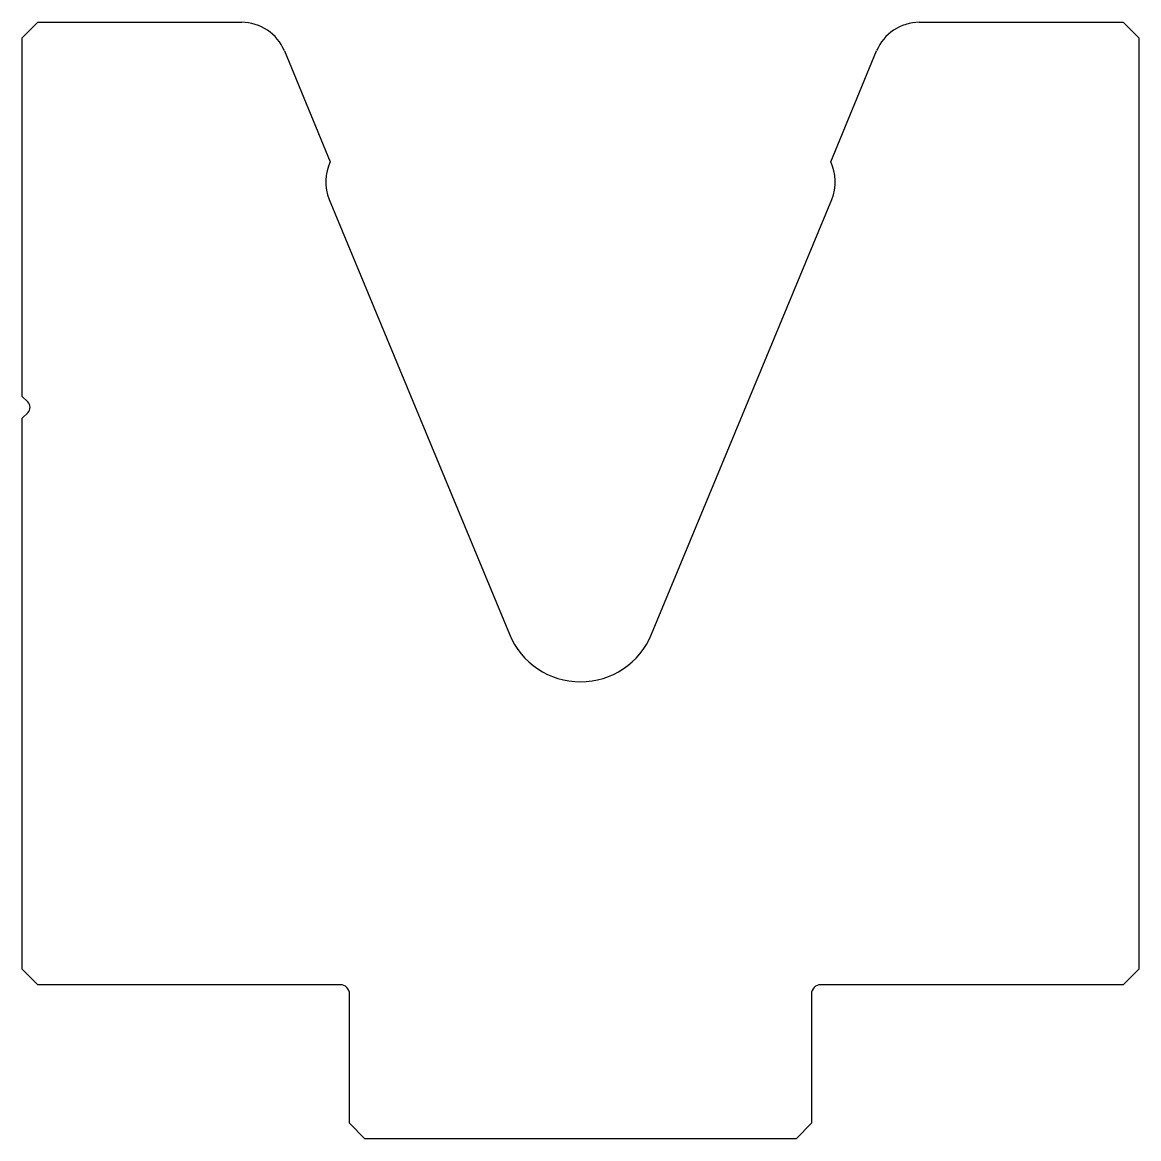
# Model space of a CAD drawing. Header units: metres. Extents: x -70 to 75, y -55 to 90.
import ezdxf

# ---------------------------------------------------------------- set-up
doc = ezdxf.new("R2010")
doc.units = ezdxf.units.M

msp = doc.modelspace()

# ---------------------------------------------------------------- linework, layer by layer
for p, q in [((-68.25935, 90.253416), (-70.25935, 88.253416)), ((-68.25935, 90.253416), (-41.768422, 90.253416)), ((46.249722, 90.253416), (72.74065, 90.253416)), ((74.74065, 88.253416), (72.74065, 90.253416)), ((-70.25935, 41.66763), (-70.25935, 88.253416)), ((74.74065, 88.253416), (74.74065, -32.746584)), ((-36.225145, 86.549517), (-30.25935, 72.146814)), ((34.74065, 72.146814), (40.706444, 86.549517)), ((-30.395697, 67.249733), (-6.998146, 10.763047)), ((11.479445, 10.763047), (34.876996, 67.249733)), ((-69.552243, 40.960523), (-70.25935, 41.66763)), ((-70.25935, 38.839203), (-69.552243, 39.546309)), ((-70.25935, -32.746584), (-70.25935, 38.839203)), ((-70.25935, -32.746584), (-68.25935, -34.746584)), ((72.74065, -34.746584), (74.74065, -32.746584)), ((-28.95935, -34.746584), (-68.25935, -34.746584)), ((72.74065, -34.746584), (33.44065, -34.746584)), ((-27.75935, -52.746584), (-27.75935, -35.946584)), ((32.24065, -35.946584), (32.24065, -52.746584)), ((-27.75935, -52.746584), (-25.75935, -54.746584)), ((30.24065, -54.746584), (32.24065, -52.746584)), ((30.24065, -54.746584), (-25.75935, -54.746584))]:
    msp.add_line(p, q)
for centre, radius, start, end in [((-41.768422, 84.253416), 6, 22.5, 90), ((46.249722, 84.253416), 6, 90, 157.5), ((-24.85242, 69.545833), 6, 154.310315, 202.5), ((29.333719, 69.545833), 6, 337.5, 25.689685), ((-70.25935, 40.253416), 1, 315, 45), ((2.24065, 14.589881), 10, 202.5, 337.5), ((-28.95935, -35.946584), 1.2, 0, 90), ((33.44065, -35.946584), 1.2, 90, 180)]:
    msp.add_arc(centre, radius, start, end)

doc.saveas('drawing.dxf')
